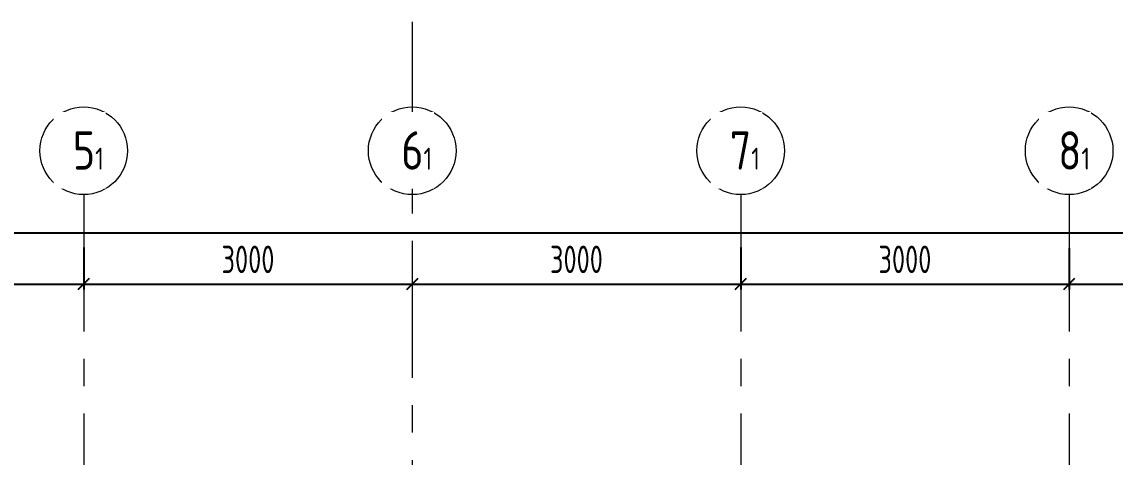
# Model space of a CAD drawing. Header units: millimetres. Extents: x -8428662 to 9409114, y 0 to 249028.
# Drawn here: x -206799 to -196814, y 131966 to 135940 of the extents above; entities that cross this region are included whole.
import ezdxf

# ---------------------------------------------------------------- set-up
doc = ezdxf.new("R2010")
doc.units = ezdxf.units.MM
doc.header["$MEASUREMENT"] = 0
doc.linetypes.add('CENTER', pattern=[2, 1.25, -0.25, 0.25, -0.25])
doc.layers.get('0').update_dxf_attribs({"color": 250, "lineweight": 9})
doc.layers.add('АР_Оси', color=195, linetype='Continuous', lineweight=9)
doc.layers.add('АР_Оси размеры', color=164, linetype='Continuous', lineweight=9)
doc.styles.add('ГОСТ 2.304', font='isocpeur.ttf', dxfattribs={"width": 0.7})
doc.dimstyles.new('СПДС', dxfattribs={"dimscale": 100, "dimtxt": 2.5, "dimasz": 2.5, "dimexe": 1.5, "dimexo": 0, "dimgap": 1, "dimtad": 1, "dimdec": 0, "dimrnd": 1, "dimtxsty": 'ГОСТ 2.304', "dimblk": 'OBLIQUE', "dimcen": 2.5, "dimdle": 1.5, "dimadec": 0, "dimazin": 2, "dimtfac": 0.75, "dimtdec": 0, "dimtmove": 1, "dimatfit": 3, "dimfxl": 1, "dimtolj": 1, "dimarcsym": 1})

# ---------------------------------------------------------------- blocks, each defined once
blk = doc.blocks.new('_Oblique')
at = {"color": 0, "linetype": 'ByBlock', "lineweight": -2}
blk.add_line((-0.5, -0.5), (0.5, 0.5), dxfattribs=at)
blk = doc.blocks.new('*D605')
at = {"layer": 'АР_Оси размеры', "color": 0, "lineweight": -2, "ltscale": 100, "transparency": 16777216}
for p, q in [((-209233.9, 134084.4), (-209233.9, 133496.7)), ((-206233.9, 133878.7), (-206233.9, 133496.7)), ((-209333.9, 133546.7), (-206133.9, 133546.7))]:
    blk.add_line(p, q, dxfattribs=at)
at = {"layer": 'АР_Оси размеры', "color": 0, "lineweight": -2, "ltscale": 100, "transparency": 16777216, "xscale": 100, "yscale": 100, "zscale": 100, "rotation": 180}
blk.add_blockref('_Oblique', (-209233.9, 133546.7), dxfattribs=at)
at = {"layer": 'АР_Оси размеры', "color": 0, "lineweight": -2, "ltscale": 100, "transparency": 16777216, "xscale": 100, "yscale": 100, "zscale": 100}
blk.add_blockref('_Oblique', (-206233.9, 133546.7), dxfattribs=at)
at = {"layer": 'АР_Оси размеры', "color": 0, "ltscale": 100, "transparency": 16777216, "insert": (-207733.9, 133771.7), "char_height": 250, "attachment_point": 5, "style": 'ГОСТ 2.304'}
blk.add_mtext('\\A1;3000', dxfattribs=at)
blk = doc.blocks.new('*D606')
at = {"layer": 'АР_Оси размеры', "color": 0, "lineweight": -2, "ltscale": 100, "transparency": 16777216}
for p, q in [((-206233.9, 133878.7), (-206233.9, 133496.7)), ((-206333.9, 133546.7), (-203133.9, 133546.7))]:
    blk.add_line(p, q, dxfattribs=at)
at = {"layer": 'АР_Оси размеры', "color": 0, "lineweight": -2, "ltscale": 100, "transparency": 16777216, "xscale": 100, "yscale": 100, "zscale": 100, "rotation": 180}
blk.add_blockref('_Oblique', (-206233.9, 133546.7), dxfattribs=at)
at = {"layer": 'АР_Оси размеры', "color": 0, "lineweight": -2, "ltscale": 100, "transparency": 16777216, "xscale": 100, "yscale": 100, "zscale": 100}
blk.add_blockref('_Oblique', (-203233.9, 133546.7), dxfattribs=at)
at = {"layer": 'АР_Оси размеры', "color": 0, "ltscale": 100, "transparency": 16777216, "insert": (-204733.9, 133771.7), "char_height": 250, "attachment_point": 5, "style": 'ГОСТ 2.304'}
blk.add_mtext('\\A1;3000', dxfattribs=at)
blk = doc.blocks.new('*D607')
at = {"layer": 'АР_Оси размеры', "color": 0, "lineweight": -2, "ltscale": 100, "transparency": 16777216}
for p, q in [((-200233.9, 133878.7), (-200233.9, 133496.7)), ((-203333.9, 133546.7), (-200133.9, 133546.7))]:
    blk.add_line(p, q, dxfattribs=at)
at = {"layer": 'АР_Оси размеры', "color": 0, "lineweight": -2, "ltscale": 100, "transparency": 16777216, "xscale": 100, "yscale": 100, "zscale": 100, "rotation": 180}
blk.add_blockref('_Oblique', (-203233.9, 133546.7), dxfattribs=at)
at = {"layer": 'АР_Оси размеры', "color": 0, "lineweight": -2, "ltscale": 100, "transparency": 16777216, "xscale": 100, "yscale": 100, "zscale": 100}
blk.add_blockref('_Oblique', (-200233.9, 133546.7), dxfattribs=at)
at = {"layer": 'АР_Оси размеры', "color": 0, "ltscale": 100, "transparency": 16777216, "insert": (-201733.9, 133771.7), "char_height": 250, "attachment_point": 5, "style": 'ГОСТ 2.304'}
blk.add_mtext('\\A1;3000', dxfattribs=at)
blk = doc.blocks.new('*D608')
at = {"layer": 'АР_Оси размеры', "color": 0, "lineweight": -2, "ltscale": 100, "transparency": 16777216}
for p, q in [((-200233.9, 133878.7), (-200233.9, 133496.7)), ((-197233.9, 133872.9), (-197233.9, 133496.7)), ((-200333.9, 133546.7), (-197133.9, 133546.7))]:
    blk.add_line(p, q, dxfattribs=at)
at = {"layer": 'АР_Оси размеры', "color": 0, "lineweight": -2, "ltscale": 100, "transparency": 16777216, "xscale": 100, "yscale": 100, "zscale": 100, "rotation": 180}
blk.add_blockref('_Oblique', (-200233.9, 133546.7), dxfattribs=at)
at = {"layer": 'АР_Оси размеры', "color": 0, "lineweight": -2, "ltscale": 100, "transparency": 16777216, "xscale": 100, "yscale": 100, "zscale": 100}
blk.add_blockref('_Oblique', (-197233.9, 133546.7), dxfattribs=at)
at = {"layer": 'АР_Оси размеры', "color": 0, "ltscale": 100, "transparency": 16777216, "insert": (-198733.9, 133771.7), "char_height": 250, "attachment_point": 5, "style": 'ГОСТ 2.304'}
blk.add_mtext('\\A1;3000', dxfattribs=at)
blk = doc.blocks.new('*D609')
at = {"layer": 'АР_Оси размеры', "color": 0, "lineweight": -2, "ltscale": 100, "transparency": 16777216}
for p, q in [((-197233.9, 133872.9), (-197233.9, 133496.7)), ((-194233.9, 133884.5), (-194233.9, 133496.7)), ((-197333.9, 133546.7), (-194133.9, 133546.7))]:
    blk.add_line(p, q, dxfattribs=at)
at = {"layer": 'АР_Оси размеры', "color": 0, "lineweight": -2, "ltscale": 100, "transparency": 16777216, "xscale": 100, "yscale": 100, "zscale": 100, "rotation": 180}
blk.add_blockref('_Oblique', (-197233.9, 133546.7), dxfattribs=at)
at = {"layer": 'АР_Оси размеры', "color": 0, "lineweight": -2, "ltscale": 100, "transparency": 16777216, "xscale": 100, "yscale": 100, "zscale": 100}
blk.add_blockref('_Oblique', (-194233.9, 133546.7), dxfattribs=at)
at = {"layer": 'АР_Оси размеры', "color": 0, "ltscale": 100, "transparency": 16777216, "insert": (-195733.9, 133771.7), "char_height": 250, "attachment_point": 5, "style": 'ГОСТ 2.304'}
blk.add_mtext('\\A1;3000', dxfattribs=at)
blk = doc.blocks.new('*D376')
at = {"layer": 'АР_Оси размеры', "color": 0, "lineweight": -2, "ltscale": 100, "transparency": 16777216}
blk.add_line((-218333.9, 134013.2), (-154623.9, 134013.2), dxfattribs=at)
at = {"layer": 'АР_Оси размеры', "color": 0, "lineweight": -2, "ltscale": 100, "transparency": 16777216, "xscale": 100, "yscale": 100, "zscale": 100, "rotation": 180}
blk.add_blockref('_Oblique', (-218233.9, 134013.2), dxfattribs=at)
at = {"layer": 'АР_Оси размеры', "color": 0, "lineweight": -2, "ltscale": 100, "transparency": 16777216, "xscale": 100, "yscale": 100, "zscale": 100}
blk.add_blockref('_Oblique', (-154723.9, 134013.2), dxfattribs=at)
at = {"layer": 'АР_Оси размеры', "color": 0, "ltscale": 100, "transparency": 16777216, "insert": (-186478.9, 134238.2), "char_height": 250, "attachment_point": 5, "style": 'ГОСТ 2.304'}
blk.add_mtext('\\A1;63510', dxfattribs=at)

msp = doc.modelspace()

# ---------------------------------------------------------------- linework, layer by layer
at = {"layer": 'АР_Оси', "linetype": 'CENTER', "ltscale": 1000}
for p, q in [((-203233.822, 135939.875), (-203233.822, 80207.526)), ((-206233.915, 134363.151), (-206233.915, 78630.803)), ((-200233.915, 134363.151), (-200233.915, 78630.803)), ((-197233.915, 134363.151), (-197233.915, 78630.803))]:
    msp.add_line(p, q, dxfattribs=at)
at = {"layer": 'АР_Оси', "ltscale": 0.5}
for centre in [(-206233.915, 134763.151), (-203233.915, 134763.151), (-200233.915, 134763.151), (-197233.915, 134763.151)]:
    msp.add_circle(centre, 400, dxfattribs=at)

# ---------------------------------------------------------------- dimensions: what is measured, and where the dimension line sits
at = {"layer": 'АР_Оси размеры', "ltscale": 100}
for base, p1, p2, picture, middle in [((-206233.915, 133546.651), (-209233.915, 134134.396), (-206233.915, 133928.685), '*D605', (-207733.915, 133771.651)), ((-203233.915, 133546.651), (-206233.915, 133928.685), (-203233.915, 133546.651), '*D606', (-204733.915, 133771.651)), ((-200233.915, 133546.651), (-203233.915, 133546.651), (-200233.915, 133928.685), '*D607', (-201733.915, 133771.651)), ((-197233.915, 133546.651), (-200233.915, 133928.685), (-197233.915, 133922.936), '*D608', (-198733.915, 133771.651)), ((-194233.915, 133546.651), (-197233.915, 133922.936), (-194233.915, 133934.505), '*D609', (-195733.915, 133771.651))]:
    dim = msp.add_linear_dim(base=base, p1=p1, p2=p2, dimstyle='СПДС', override={"dimasz": 1, "dimexe": 0.5, "dimexo": 0.5, "dimdle": 1}, dxfattribs=at)
    dim.commit()
    dim.dimension.update_dxf_attribs({"geometry": picture, "text_midpoint": middle})

# ---------------------------------------------------------------- next in the draw order: texts
at = {"layer": 'АР_Оси', "char_height": 350, "width": 123.86708, "attachment_point": 1, "line_spacing_factor": 1.149209, "style": 'ГОСТ 2.304', "bg_fill": 2}
for s, insert in [('{\\W0.8;5\\H0.57143x;1}', (-206333.736, 134940.93)), ('{\\W0.8;6\\H0.57143x;1}', (-203333.736, 134940.93)), ('{\\W0.8;7\\H0.57143x;1}', (-200333.736, 134940.93)), ('{\\W0.8;8\\H0.57143x;1}', (-197333.736, 134940.93))]:
    msp.add_mtext(s, dxfattribs=dict(at, insert=insert))

# ---------------------------------------------------------------- next in the draw order: dimensions: what is measured, and where the dimension line sits
at = {"layer": 'АР_Оси размеры', "ltscale": 100}
dim = msp.add_linear_dim(base=(-154723.915, 134013.151), p1=(-218233.915, 134013.151), p2=(-154723.915, 134013.151), dimstyle='СПДС', override={"dimasz": 1, "dimexe": 0.5, "dimexo": 0.5, "dimdle": 1}, dxfattribs=at)
dim.commit()
dim.dimension.update_dxf_attribs({"geometry": '*D376', "text_midpoint": (-186478.915, 134238.151)})

doc.saveas('drawing.dxf')
